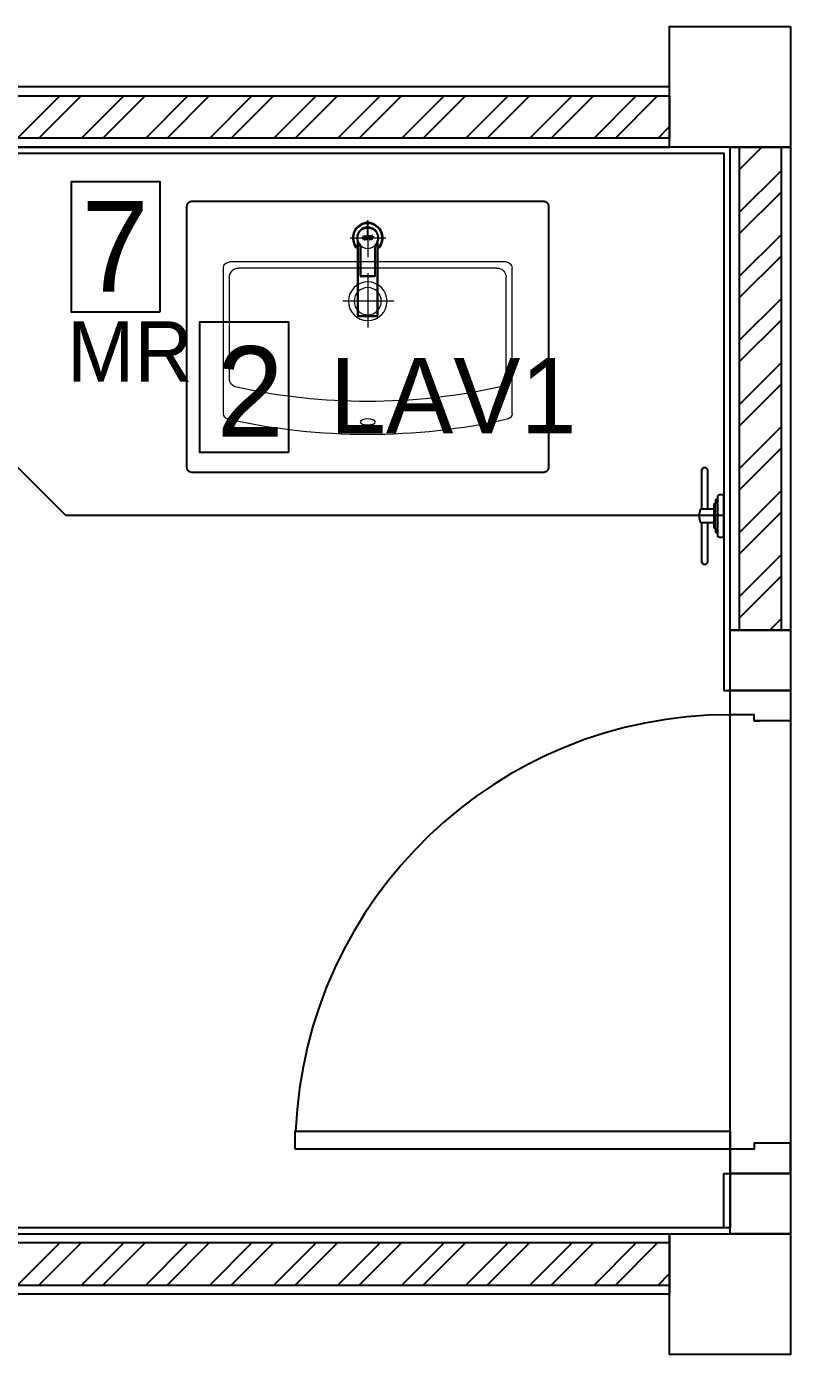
# Model space of a CAD drawing. Header units: inches. Extents: x -1366 to 1207, y -585 to 2554.
# Drawn here: x 525.768 to 527.665, y 1792.353 to 1795.653 of the extents above; entities that cross this region are included whole.
import ezdxf
from ezdxf.enums import TextEntityAlignment as Align

# ---------------------------------------------------------------- set-up
doc = ezdxf.new("R2010")
doc.units = ezdxf.units.IN
doc.header["$MEASUREMENT"] = 0
doc.linetypes.add('CENTER', pattern=[1.625, 1.25, -0.125, 0.125, -0.125])
doc.layers.get('0').update_dxf_attribs({"linetype": 'CONTINUOUS'})
for name, color, linetype in [('02___PRT_ALL_AXES', 7, 'CONTINUOUS'), ('COLM', 3, 'CONTINUOUS'), ('Counter', 6, 'CONTINUOUS'), ('DOOR', 7, 'CONTINUOUS'), ('DOOR_SWNG', 1, 'CONTINUOUS'), ('FIXT', 5, 'CONTINUOUS'), ('Floor-Hatch', 251, 'CONTINUOUS'), ('SANITARY', 9, 'CONTINUOUS'), ('WALL', 7, 'CONTINUOUS'), ('Wall-Tile', 4, 'CONTINUOUS'), ('WALL_HATC', 251, 'CONTINUOUS'), ('WC-DET', 8, 'CONTINUOUS'), ('WC-OUT', 9, 'CONTINUOUS'), ('WC-SERIAL', 4, 'CONTINUOUS')]:
    doc.layers.add(name, color=color, linetype=linetype)
doc.layers.add('LAYER_1', color=5, linetype='CONTINUOUS', lineweight=50)
doc.styles.get("Standard").update_dxf_attribs({"font": 'CordiaUPC.ttf'})
doc.styles.add('THAI', font='thai2.shx', dxfattribs={"height": 0.2})
doc.styles.add('Thai-S1', font='angsana.shx')

# ---------------------------------------------------------------- blocks, each defined once
blk = doc.blocks.new('ct1113ap')
h = blk.add_hatch()
h.set_pattern_fill('ANSI31', color=1, style=0)
h.set_pattern_definition([(45, (-850.48847, 321.96483), (-0.088388348, 0.088388348), [])])
h.paths.add_polyline_path([(1.5, 2.1, 1), (-1.5, 2.1, 1)])
h.paths.add_polyline_path([(1.1, 2.1, -1), (-1.1, 2.1, -1)], flags=16)
h.paths.add_polyline_path([(1.5, -5.3, 1), (-1.5, -5.3, 1)])
h.paths.add_polyline_path([(1.1, -5.3, -1), (-1.1, -5.3, -1)], flags=16)
h.paths.add_polyline_path([(2.7, -6.8), (1.5, -6.8), (1.5, -8), (2.7, -8)])
h.paths.add_polyline_path([(-0.6, 4.4, -3.621207), (0.6, 4.4), (0.8, 4.1, 3.20425), (-0.9, 4.1)])
h.paths.add_polyline_path([(1.1, -2.5), (-1.5, -2.5), (-1.5, -2.9), (1.1, -2.9), (1.1, -3.7), (1.5, -3.7), (1.5, -1.8), (1.1, -1.8)])
h.paths.add_polyline_path([(1.1, -0.3), (-1.5, -0.3), (-1.5, -0.7), (1.1, -0.7), (1.1, -1.5), (1.5, -1.5), (1.5, 0.4), (1.1, 0.4)])
at = {"color": 7, "linetype": 'Continuous'}
for p, q in [((-130, 14), (-130, -14)), ((-64, -11), (-64, 11)), ((-63, 12), (-14, 12)), ((-14, -12), (-63, -12))]:
    blk.add_line(p, q, dxfattribs=at)
at = {"color": 6, "linetype": 'Continuous'}
for p, q in [((-129, 14.2), (-129, -14.2)), ((-127, 16.2), (-127, 17)), ((-63.5, -11.1), (-63.5, 11.1)), ((-63, 12), (-63, 11.6)), ((-63, 11.6), (-14, 11.6)), ((-14, 12), (-14, 11.6)), ((-127, -16.2), (-127, -17)), ((-63, -12), (-63, -11.6)), ((-14, -11.6), (-63, -11.6)), ((-14, -12), (-14, -11.6))]:
    blk.add_line(p, q, dxfattribs=at)
at = {"color": 6}
for p, q in [((-0.6, 4.4), (-0.9, 4.1)), ((0.8, 4.1), (0.6, 4.4))]:
    blk.add_line(p, q, dxfattribs=at)
at = {"color": 6, "linetype": 'CENTER'}
blk.add_line((2, 0), (28.8, 0), dxfattribs=at)
at = {"color": 7, "linetype": 'Continuous'}
for centre, radius, start, end in [((-127, 14), 3, 90, 180), ((-63, 11), 1, 90, 180), ((-14, 15), 3, 270, 312.9703), ((0, 0), 17.5, 227.0297, 132.9703), ((-127, -14), 3, 180, 270), ((-63, -11), 1, 180, 270), ((-14, -15), 3, 47.0297, 90)]:
    blk.add_arc(centre, radius, start, end, dxfattribs=at)
at = {"color": 6, "linetype": 'Continuous'}
for centre, start, end in [((-14, 15.1), 270.0283, 313.2038), ((-14, -15.1), 46.7962, 89.9717)]:
    blk.add_arc(centre, 3.49, start, end, dxfattribs=at)
for points, knots in [([(-129, 14.2), (-129.1, 14.2), (-129.4, 14.2), (-129.6, 14.1), (-129.8, 14.1), (-129.9, 14.1), (-130, 14), (-130, 14), (-130, 14), (-130, 14)], [0, 0, 0, 0, 0.37083, 0.686781, 0.809347, 0.902724, 0.937689, 0.964954, 1, 1, 1, 1]), ([(-127, 16.2), (-127.3, 16.2), (-127.8, 16.1), (-128.5, 15.6), (-128.9, 14.9), (-129, 14.4), (-129, 14.2)], [0, 0, 0, 0, 0.251576, 0.502087, 0.751307, 1, 1, 1, 1]), ([(-64, 11), (-64, 11), (-64, 11), (-63.9, 11), (-63.8, 11.1), (-63.7, 11.1), (-63.6, 11.1), (-63.5, 11.1)], [0, 0, 0, 0, 0.033642, 0.095139, 0.310943, 0.62784, 1, 1, 1, 1]), ([(-63.5, 11.1), (-63.5, 11.1), (-63.5, 11.3), (-63.4, 11.4), (-63.2, 11.6), (-63.1, 11.6), (-63, 11.6)], [0, 0, 0, 0, 0.248974, 0.49844, 0.748767, 1, 1, 1, 1]), ([(-11.9, 12.8), (-11.9, 12.8), (-11.9, 12.8), (-11.9, 12.8), (-11.9, 12.8), (-11.8, 12.7), (-11.7, 12.6), (-11.6, 12.6), (-11.6, 12.5)], [0, 0, 0, 0, 0.029366, 0.087835, 0.178504, 0.299273, 0.616465, 1, 1, 1, 1]), ([(-11.6, 12.5), (-11, 13.1), (-9.7, 14.1), (-7.6, 15.4), (-5.3, 16.3), (-2.9, 16.9), (-0.4, 17.2), (2.1, 17), (4.5, 16.6), (6.9, 15.7), (9, 14.6), (11, 13.1), (12.8, 11.4), (14.3, 9.4), (15.5, 7.2), (16.3, 4.9), (16.9, 2.5), (17, 0.8), (17, 0)], [0, 0, 0, 0, 0.062313, 0.124704, 0.187205, 0.249822, 0.312517, 0.375223, 0.437872, 0.500414, 0.562837, 0.62517, 0.687469, 0.749798, 0.81221, 0.874726, 0.937336, 1, 1, 1, 1]), ([(17, 0), (17, -0.8), (16.9, -2.5), (16.3, -4.9), (15.5, -7.2), (14.3, -9.4), (12.8, -11.4), (11, -13.1), (9, -14.6), (6.9, -15.7), (4.5, -16.6), (2.1, -17), (-0.4, -17.2), (-2.9, -16.9), (-5.3, -16.3), (-7.6, -15.4), (-9.7, -14.1), (-11, -13.1), (-11.6, -12.5)], [0, 0, 0, 0, 0.062697, 0.125333, 0.18786, 0.250273, 0.312598, 0.37489, 0.437216, 0.499632, 0.562167, 0.624809, 0.687509, 0.750197, 0.81281, 0.875306, 0.937693, 1, 1, 1, 1]), ([(-129, -14.2), (-129.1, -14.2), (-129.4, -14.2), (-129.6, -14.1), (-129.8, -14.1), (-129.9, -14.1), (-130, -14), (-130, -14), (-130, -14), (-130, -14)], [0, 0, 0, 0, 0.37083, 0.686781, 0.809347, 0.902724, 0.937689, 0.964954, 1, 1, 1, 1]), ([(-129, -14.2), (-129, -14.4), (-128.9, -14.9), (-128.5, -15.6), (-127.8, -16.1), (-127.3, -16.2), (-127, -16.2)], [0, 0, 0, 0, 0.248784, 0.49809, 0.74852, 1, 1, 1, 1]), ([(-64, -11), (-64, -11), (-64, -11), (-63.9, -11), (-63.8, -11.1), (-63.7, -11.1), (-63.6, -11.1), (-63.5, -11.1)], [0, 0, 0, 0, 0.033642, 0.095139, 0.310943, 0.62784, 1, 1, 1, 1]), ([(-63, -11.6), (-63.1, -11.6), (-63.2, -11.6), (-63.4, -11.4), (-63.5, -11.3), (-63.5, -11.1), (-63.5, -11.1)], [0, 0, 0, 0, 0.251439, 0.50194, 0.751233, 1, 1, 1, 1]), ([(-11.9, -12.8), (-11.9, -12.8), (-11.9, -12.8), (-11.9, -12.8), (-11.9, -12.8), (-11.8, -12.7), (-11.7, -12.6), (-11.6, -12.6), (-11.6, -12.5)], [0, 0, 0, 0, 0.029366, 0.087835, 0.178504, 0.299273, 0.616465, 1, 1, 1, 1])]:
    blk.add_open_spline(points, degree=3, knots=knots, dxfattribs=at)
at = {"layer": '02___PRT_ALL_AXES', "color": 7, "linetype": 'Continuous'}
for p, q in [((-4.1, 17), (-127, 17)), ((-127, -17), (-4.1, -17))]:
    blk.add_line(p, q, dxfattribs=at)
at = {"layer": '02___PRT_ALL_AXES', "color": 6, "linetype": 'Continuous'}
for p, q in [((-6.7, 16.2), (-127, 16.2)), ((-127, -16.2), (-6.7, -16.2))]:
    blk.add_line(p, q, dxfattribs=at)
at = {"layer": '02___PRT_ALL_AXES', "color": 7, "linetype": 'Continuous'}
blk.add_arc((0, 0), 25, 222.8438, 137.1562, dxfattribs=at)
at = {"layer": '02___PRT_ALL_AXES', "color": 6, "linetype": 'Continuous'}
blk.add_arc((0, 0), 24, 225.1054, 134.8946, dxfattribs=at)
at = {"layer": 'LAYER_1', "color": 6}
for p, q in [((1.1, 0.4), (1.1, -0.3)), ((1.5, 0.4), (1.1, 0.4)), ((1.5, -1.5), (1.5, 0.4)), ((1.1, -0.3), (-1.5, -0.3)), ((-1.5, -0.3), (-1.5, -0.7)), ((-1.5, -0.7), (1.1, -0.7)), ((1.1, -2.5), (-1.5, -2.5)), ((-1.5, -2.5), (-1.5, -2.9)), ((-1.5, -2.9), (1.1, -2.9)), ((1.1, -0.7), (1.1, -1.5)), ((1.1, -1.5), (1.5, -1.5)), ((1.1, -1.8), (1.1, -2.5)), ((1.5, -1.8), (1.1, -1.8)), ((1.1, -2.9), (1.1, -3.7)), ((1.1, -3.7), (1.5, -3.7)), ((1.5, -3.7), (1.5, -1.8)), ((2.7, -6.8), (1.5, -6.8)), ((1.5, -6.8), (1.5, -8)), ((1.5, -8), (2.7, -8)), ((2.7, -6.8), (2.7, -8))]:
    blk.add_line(p, q, dxfattribs=at)
for centre, radius in [((0, 2.1), 1.5), ((0, 2.1), 1.1), ((0, -5.3), 1.5), ((0, -5.3), 1.1)]:
    blk.add_circle(centre, radius, dxfattribs=at)
for radius, start, end in [(1.5, 304.1538, 234.8243), (1.1, 300.284, 238.5338)]:
    blk.add_arc((0, 5.3), radius, start, end, dxfattribs=at)
blk = doc.blocks.new('TF0504P-Acacia')
at = {"layer": 'WC-DET', "lineweight": 13}
for p, q in [((0.0001, -0.0321), (0, -0.092)), ((0.0289, -0.06), (-0.0298, -0.06)), ((-0.229, -0.1), (0.229, -0.1)), ((-0.239, -0.3509), (-0.239, -0.11)), ((-0.229, -0.2928), (-0.229, -0.125)), ((-0.214, -0.11), (0.214, -0.11)), ((0, -0.1185), (0, -0.2083)), ((0.229, -0.2928), (0.229, -0.125)), ((0.239, -0.3509), (0.239, -0.11)), ((-0.0431, -0.165), (0.0415, -0.165))]:
    blk.add_line(p, q, dxfattribs=at)
for centre, radius in [((0, -0.06), 0.0175), ((0, -0.165), 0.032), ((0, -0.165), 0.0225)]:
    blk.add_circle(centre, radius, dxfattribs=at)
for centre, radius, start, end in [((-0.229, -0.11), 0.01, 90, 180), ((-0.214, -0.125), 0.015, 90, 180), ((0.214, -0.125), 0.015, 0, 90), ((0.229, -0.11), 0.01, 0, 90), ((-0.214, -0.2928), 0.015, 180, 257.6249), ((0, 0.6825), 1.0135, 257.6249, 282.3751), ((0.214, -0.2928), 0.015, 282.3751, 0), ((-0.229, -0.3509), 0.01, 180, 257.5062), ((0.229, -0.3509), 0.01, 282.4938, 0), ((0, 0.6816), 1.0676, 257.495, 282.505)]:
    blk.add_arc(centre, radius, start, end, dxfattribs=at)
blk.add_ellipse((0, -0.3649), major_axis=(-0.0125, 0), ratio=0.4, dxfattribs=at)
at = {"layer": 'WC-OUT'}
blk.add_lwpolyline([(-0.292, -0.448, -0.414214), (-0.3, -0.44), (-0.3, -0.008, -0.414214), (-0.292, 0), (0.292, 0, -0.414214), (0.3, -0.008), (0.3, -0.44, -0.414214), (0.292, -0.448)], format="xyb", close=True, dxfattribs=at)
at = {"layer": 'WC-OUT', "xscale": -0.0009999999999999996, "yscale": 0.0009999999999999996, "zscale": 0.0009999999999999996, "rotation": 270}
blk.add_blockref('ct1113ap', (0, -0.06), dxfattribs=at)
at = {"layer": 'WC-SERIAL', "flags": 3}
blk.add_attdef('SERIAL', text='', height=0.025, dxfattribs=at).set_placement((0.0039, -0.2584), align=Align.CENTER)
blk = doc.blocks.new('PM751P')
at = {"layer": 'WC-DET'}
for points in [[(0.0275, -0.011), (-0.0275, -0.011)], [(-0.02, -0.014), (0.02, -0.014)]]:
    blk.add_lwpolyline(points, dxfattribs=at)
at = {"layer": 'WC-OUT'}
blk.add_lwpolyline([(0.02, -0.0145), (0.02, -0.0155, -0.414214), (0.0185, -0.017), (-0.0185, -0.017, -0.414214), (-0.02, -0.0155), (-0.02, -0.0145, 0.414214), (-0.0205, -0.014), (-0.026, -0.014, -0.414214), (-0.0275, -0.0125), (-0.0275, -0.0115, 0.414214), (-0.028, -0.011), (-0.031, -0.011, -0.414214), (-0.035, -0.007), (-0.035, 0), (0.035, 0), (0.035, -0.007, -0.414214), (0.031, -0.011), (0.028, -0.011, 0.414214), (0.0275, -0.0115), (0.0275, -0.0125, -0.414214), (0.026, -0.014), (0.0205, -0.014, 0.414214)], format="xyb", close=True, dxfattribs=at)
for points in [[(0.011, -0.017), (0.011, -0.039, -0.181818), (-0.011, -0.039), (-0.011, -0.017)], [(-0.011, -0.0275), (-0.076, -0.0275, 1), (-0.076, -0.0365), (-0.011, -0.0365, 1)], [(0.076, -0.0365, 1), (0.076, -0.0275), (0.011, -0.0275, 1)], [(0.011, -0.0365), (0.076, -0.0365, 1)]]:
    blk.add_lwpolyline(points, format="xyb", dxfattribs=at)
at = {"layer": 'WC-SERIAL', "flags": 8}
blk.add_attdef('PM751', text='', height=0.03, dxfattribs=at).set_placement((0.007, -0.0859), align=Align.MIDDLE)
blk = doc.blocks.new('dr080sl2')
at = {"layer": 'DOOR'}
for points in [[(-0.36, 0.77), (-0.33, 0.77), (-0.33, 0.05), (-0.36, 0.05)], [(-0.36, 0.05), (-0.4, 0.05), (-0.4, -0.05), (-0.35, -0.05), (-0.35, 0.01), (-0.36, 0.01)], [(0.35, 0), (0.35, 0.01), (0.36, 0.01), (0.36, 0.05), (0.4, 0.05), (0.4, -0.05), (0.35, -0.05), (0.35, 0.01)]]:
    blk.add_lwpolyline(points, close=True, dxfattribs=at)
at = {"layer": 'DOOR_SWNG'}
blk.add_arc((-0.36, 0.05), 0.72, 0, 87.612, dxfattribs=at)

msp = doc.modelspace()

# ---------------------------------------------------------------- hatches: boundary and pattern name
at = {"layer": 'WALL_HATC'}
h = msp.add_hatch(dxfattribs=at)
h.set_pattern_fill('ANSI32', color=256, scale=0.3, angle=179.9969, style=0)
h.set_pattern_definition([(224.99694, (498.88956, 1813.96934), (0.07954527, -0.07955375), []), (224.99694, (498.83653, 1813.96934), (0.07954527, -0.07955375), [])])
h.paths.add_polyline_path([(527.3653, 1795.3755), (522.5653, 1795.3755), (522.5653, 1795.4805), (527.3653, 1795.4805)])
h = msp.add_hatch(dxfattribs=at)
h.set_pattern_fill('ANSI32', color=256, scale=0.3, angle=0.0031, style=0)
h.set_pattern_definition([(224.99694, (500.38956, 1813.96934), (0.07954527, -0.07955375), []), (224.99694, (500.33653, 1813.96934), (0.07954527, -0.07955375), [])])
h.paths.add_polyline_path([(527.6429, 1794.153), (527.6428, 1795.353), (527.5378, 1795.3529), (527.5378, 1794.1529)])
h = msp.add_hatch(dxfattribs=at)
h.set_pattern_fill('ANSI32', color=256, scale=0.3, angle=0.0031, style=0)
h.set_pattern_definition([(224.99694, (498.88956, 1811.11934), (0.07954527, -0.07955375), []), (224.99694, (498.83653, 1811.11934), (0.07954527, -0.07955375), [])])
h.paths.add_polyline_path([(522.5653, 1792.5255), (527.3653, 1792.5255), (527.3653, 1792.6305), (522.5653, 1792.6305)])

# ---------------------------------------------------------------- linework, layer by layer
at = {"color": 7}
for points in [[(526.0989, 1794.9429), (525.8791, 1794.9429), (525.8791, 1795.2677), (526.0989, 1795.2677)], [(526.4182, 1794.5948), (526.1984, 1794.5948), (526.1984, 1794.9195), (526.4182, 1794.9195)]]:
    msp.add_lwpolyline(points, close=True, dxfattribs=at)
at = {"layer": 'COLM'}
for points in [[(527.6653, 1795.653), (527.6653, 1795.353), (527.3653, 1795.353), (527.3653, 1795.653)], [(527.6653, 1792.653), (527.6653, 1792.353), (527.3653, 1792.353), (527.3653, 1792.653)]]:
    msp.add_lwpolyline(points, close=True, dxfattribs=at)
at = {"layer": 'Counter'}
msp.add_lwpolyline([(524.2153, 1795.338), (527.5003, 1795.3379), (527.5003, 1794.438), (525.8653, 1794.438), (525.7153, 1794.588), (525.7153, 1795.1879)], dxfattribs=at)
at = {"layer": 'Floor-Hatch'}
msp.add_lwpolyline([(527.6653, 1794.0029), (527.6653, 1792.8029), (527.5153, 1792.8029), (527.5153, 1794.0029)], close=True, dxfattribs=at)
at = {"layer": 'WALL'}
for points in [[(527.3653, 1795.503), (522.5653, 1795.503), (522.5653, 1795.353), (527.3653, 1795.353)], [(527.5153, 1794.1529), (527.5153, 1795.3529), (527.6653, 1795.353), (527.6653, 1794.153)], [(527.5153, 1794.003), (527.5153, 1794.153), (527.6653, 1794.153), (527.6653, 1794.003)], [(527.5153, 1792.6529), (527.5153, 1792.8029), (527.6653, 1792.8029), (527.6653, 1792.6529)], [(522.5653, 1792.653), (527.3653, 1792.653), (527.3653, 1792.503), (522.5653, 1792.503)]]:
    msp.add_lwpolyline(points, close=True, dxfattribs=at)
at = {"layer": 'Wall-Tile'}
msp.add_lwpolyline([(527.5153, 1792.6679), (522.5803, 1792.668), (522.5803, 1795.188), (524.2303, 1795.188), (524.2303, 1795.338), (527.5003, 1795.338), (527.5003, 1794.0029), (527.5153, 1794.0029), (527.5153, 1795.353), (524.2153, 1795.353), (524.2153, 1795.203), (522.5653, 1795.203), (522.5653, 1792.653), (527.5153, 1792.6529), (527.5153, 1792.6679)], dxfattribs=at)
msp.add_lwpolyline([(527.5003, 1792.8029), (527.5153, 1792.8029), (527.5153, 1792.6679), (527.5003, 1792.6679)], close=True, dxfattribs=at)
at = {"layer": 'WALL_HATC'}
for points in [[(527.3653, 1795.3755), (522.5653, 1795.3755), (522.5653, 1795.4805), (527.3653, 1795.4805)], [(527.6429, 1794.153), (527.6428, 1795.353), (527.5378, 1795.3529), (527.5378, 1794.1529)], [(522.5653, 1792.5255), (527.3653, 1792.5255), (527.3653, 1792.6305), (522.5653, 1792.6305)]]:
    msp.add_lwpolyline(points, close=True, dxfattribs=at)

# ---------------------------------------------------------------- block references
at = {"layer": 'FIXT', "color": 8, "xscale": -1.5, "yscale": 1.5, "zscale": 1.5, "rotation": 359.9999999999973}
msp.add_blockref('TF0504P-Acacia', (526.6153, 1795.2179), dxfattribs=at)
at = {"layer": 'SANITARY', "color": 4, "linetype": 'ByBlock', "xscale": -1.5, "yscale": 1.5, "zscale": 1.5, "rotation": 270}
msp.add_blockref('PM751P', (527.5003, 1794.4367), dxfattribs=at)
at = {"layer": 'WALL', "xscale": 1.5, "yscale": 1.5, "zscale": 1.5, "rotation": 90}
msp.add_blockref('dr080sl2', (527.5903, 1793.4029), dxfattribs=at)

# ---------------------------------------------------------------- texts
at = {"color": 2, "style": 'Thai-S1'}
for s, height, p in [('MR', 0.15, (525.8685, 1794.7705)), ('LAV1', 0.1875, (526.5211, 1794.6421))]:
    msp.add_text(s, height=height, dxfattribs=at).set_placement(p)
at = {"color": 7, "char_height": 0.225, "width": 10.978358, "attachment_point": 1, "style": 'THAI'}
for s, insert in [('{\\fAngsana New|b0|i0|c0|p18;\\C2;7}', (525.9042, 1795.2191)), ('{\\fAngsana New|b0|i0|c222|p18;\\C2;2}', (526.2396, 1794.8584))]:
    msp.add_mtext(s, dxfattribs=dict(at, insert=insert))

doc.saveas('drawing.dxf')
